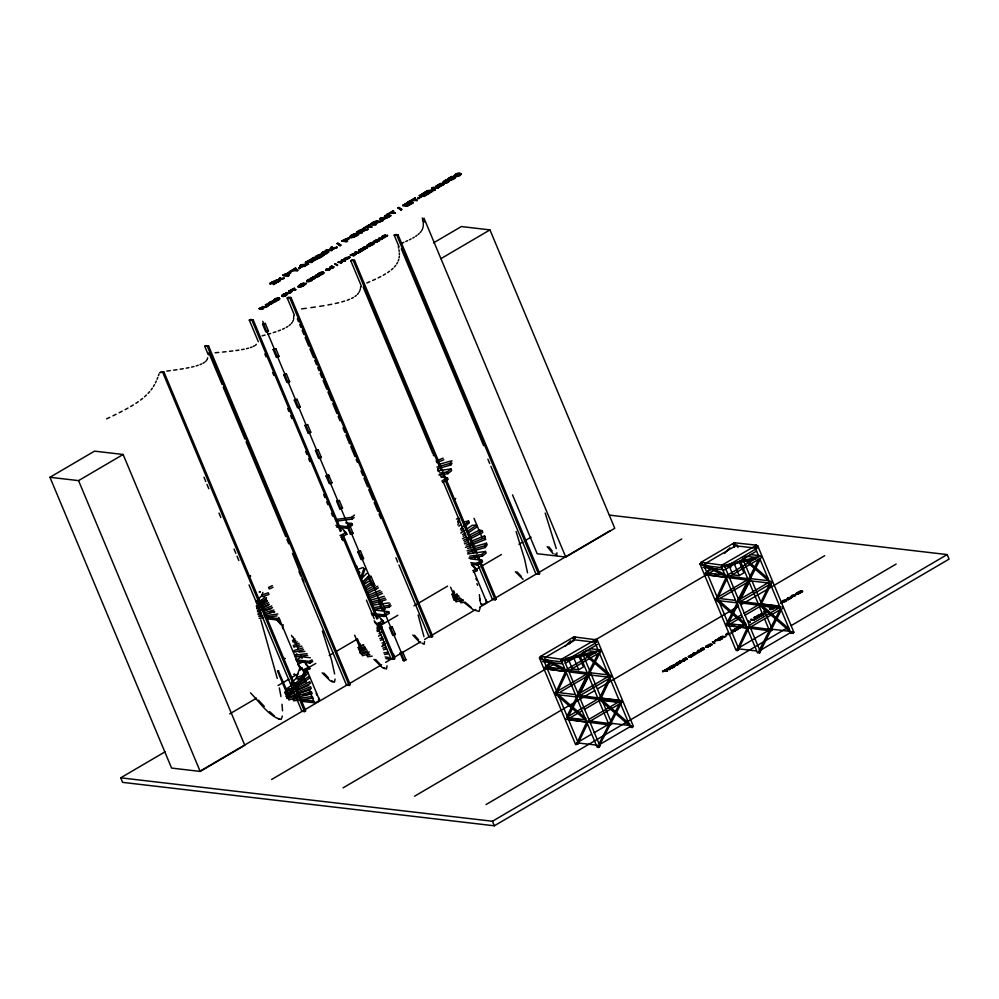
<?xml version="1.0" encoding="UTF-8"?>
<svg xmlns="http://www.w3.org/2000/svg" width="999" height="999" viewBox="0 0 999 999"><rect width="100%" height="100%" fill="white"/><g stroke="black" fill="none" stroke-linecap="round" stroke-linejoin="round"><path stroke-width="1.5" d="M298.701 286.438L300.362 286.451A2.672 0.737 -22.7 0 0 301.548 286.076C312.437 278.846 300.799 289.086 298.501 286.089A3.184 0.874 -22.7 0 1 298.838 285.564A3.596 0.987 -22.7 0 1 299.675 284.915L300.05 284.69M305.981 283.216L304.146 285.452L299.325 287.237A4.795 1.324 -22.7 0 1 298.127 286.913L300.749 284.303L303.396 283.441A2.66 0.737 -22.7 0 1 304.183 283.641L301.536 284.265M326.336 269.081L325.861 270.392L329.458 269.955C330.969 268.556 325.911 268.207 325.861 270.392M726.573 633.678C725.823 636.488 726.66 631.218 729.757 633.803L726.011 634.515M743.681 623.638C742.769 626.498 745.117 622.027 743.281 624.85M280.307 280.756L280.195 279.395L284.066 278.084L280.357 279.77L279.208 281.406L279.221 279.67L275.749 280.532L279.221 279.67M773.688 607.567C766.395 609.29 772.027 609.952 773.551 607.429C775.823 609.29 763.698 610.426 773.001 607.005M561.962 659.952L562.212 659.303L562.137 660.464M600.524 651.535L578.658 694.817M722.452 565.834L759.065 556.555M556.905 552.759L556.718 555.194L554.87 553.946M540.322 657.817L541.158 656.842M700.799 563.698L701.922 563.049M275.911 280.919L279.433 279.683L279.395 278.396L280.482 277.759L280.407 279.42L284.228 278.459M279.433 279.683L279.395 278.396M735.289 631.031L732.317 630.706L732.367 632.042L732.304 630.332L731.68 631.98L735.289 631.031L734.253 629.832L735.426 628.983L738.598 628.87L735.863 630.244L737.811 628.621L734.103 629.657L734.827 628.833L738.386 628.321L734.29 630.918L732.304 630.332M423.164 226.573L423.276 225.524M279.208 281.406L279.383 280.045M399.113 257.829L399.313 256.243M731.842 632.355L731.855 630.581M424.563 641.458L424.175 644.33L421.853 643.044M293.569 319.28L293.718 318.169M360.564 287.799L360.726 286.651M285.677 294.018C275.437 297.44 289.673 294.805 286.126 294.106C282.467 299.225 281.681 294.518 284.852 293.756A2.31 0.637 -22.7 0 0 283.379 294.28C278.559 296.603 285.04 296.653 286.551 294.643A2.398 0.662 -22.7 0 0 287.038 294.106L286.888 293.743M273.314 284.353L274.275 282.667M387.063 665.784L386.513 668.93L383.878 667.657M280.407 279.42L280.482 277.759M335.077 679.083L334.49 682.18L331.893 680.943M207.48 358.591L207.68 357.754M275.125 281.368A2.835 0.787 -22.7 0 1 275.499 281.543L274.4 283.828L275.349 281.169A2.835 0.787 -22.7 0 0 274.663 280.981L270.192 283.004A2.485 0.687 -22.7 0 0 269.955 283.554C271.503 284.777 271.041 281.081 274.038 281.493M315.859 257.53L315.497 257.317A2.485 0.687 -22.7 0 1 315.746 256.768L320.204 254.745A2.835 0.787 -22.7 0 1 320.891 254.932L319.78 257.218L320.729 254.545A2.835 0.787 -22.7 0 0 320.042 254.37L315.584 256.381A2.485 0.687 -22.7 0 0 315.334 256.943C315.684 257.892 317.52 257.005 316.396 256.493M690.784 656.43L691.358 655.007L688.211 656.405L688.598 656.992L690.659 655.294L690.521 657.292L693.431 655.581M690.946 656.805L691.52 655.381L688.461 656.942M360.027 290.072L360.339 288.936M312.075 261.726L312.862 258.242L312.075 261.726L318.506 258.354L317.782 257.917C309.653 262.4 315.097 261.613 313.474 257.492L308.341 260.976L313.024 258.629M314.036 257.555L313.062 260.689M422.614 228.634L422.939 227.61M480.182 607.817L479.008 611.463L475.649 610.476M735.701 629.857L737.299 628.446M555.481 693.269L566.071 670.454M760.801 605.082L760.776 604.37L789.36 629.183M398.251 260.939L398.763 259.39M710.776 644.417C699.837 649.862 711.613 641.795 711.638 644.904L709.103 645.554M801.273 591.346C790.334 596.79 802.097 588.711 802.135 591.833L799.6 592.482M450.686 179.957L451.898 179.795A2.747 0.762 -22.7 0 0 453.384 179.246C462.212 172.877 441.408 183.079 451.648 176.511L447.964 178.659L449.85 179.745C451.086 176.361 457.942 177.722 451.585 179.395L450.524 179.583L454.545 177.597M450.774 179.258L454.682 177.735M589.522 674.325L579.57 694.467M158.454 375.624L159.091 373.801M330.557 268.157C333.416 263.986 335.152 268.731 329.558 268.082C334.315 262.2 328.571 270.791 333.329 266.883C328.796 267.545 330.294 268.057 334.053 266.733C332.679 270.155 326.149 267.595 332.367 266.571M444.592 182.692C444.543 179.445 453.621 179.595 447.465 182.218A3.009 0.824 -22.7 0 1 445.616 182.792L442.569 182.405L444.742 180.557A2.398 0.662 -22.7 0 1 446.441 179.982C436.913 186.613 455.694 176.124 447.627 182.592A3.009 0.824 -22.7 0 1 445.779 183.179L442.719 182.792L444.905 180.931A2.398 0.662 -22.7 0 1 446.59 180.369L447.315 180.295M282.317 716.071L281.181 719.38L278.147 718.518M261.988 594.942L268.294 592.794L268.981 594.442L262.675 596.59L261.988 594.942L262.874 592.395M283.241 624.737L282.355 627.285L283.042 628.933M341.621 539.098L342.532 536.463M306.156 669.305L303.496 676.947L297.19 679.083L296.503 677.447L299.613 668.531L302.123 667.682M303.496 676.947L302.809 675.299L304.583 670.204M363.961 568.406L361.213 576.286L361.9 577.934L365.097 568.731M376.91 628.271L378.284 624.325M377.135 631.231L379.882 623.339M457.604 522.002L458.928 518.194L456.406 519.043M457.842 524.925L459.615 519.83M157.08 379.258L157.792 377.447M328.471 251.661L326.748 253.084A2.498 0.687 -22.7 0 1 325.112 253.721L321.353 253.609M321.403 253.746C322.452 250.412 331.006 251.923 324.937 253.396C318.631 253.596 326.561 250.05 328.509 251.785M454.133 175.899C454.72 173.314 464.098 172.665 459.478 175.237A2.498 0.687 -22.7 0 1 457.842 175.874L454.095 175.762M292.794 321.441L293.256 320.367M270.467 284.141L270.105 283.941A2.485 0.687 -22.7 0 1 270.354 283.379L274.026 281.543L273.689 284.64L278.421 281.393L274.238 283.454M319.655 256.044L319.143 255.319L316.546 256.668M675.024 665.184L671.977 665.921L675.736 664.71L675.062 665.446L675.374 664.26L671.078 666.233L674.063 666.945L674.487 666.221L673.239 666.071L677.946 664.66L675.399 664.884L673.076 666.408L671.977 665.921M155.457 382.867L156.306 381.069M557.23 692.22L566.171 673.451M586.588 722.377L576.498 744.305M599.213 698.925L609.452 677.484M577.747 744.13L587.325 724.025M600.599 699.238L610.189 679.133M726.56 576.336L715.821 599.612M717.07 599.437L726.66 579.333M747.077 628.259L736.975 650.187M760.339 603.458L769.292 584.702M738.224 650.012L748.451 628.571M771.315 583.678L760.951 604.632M306.144 283.604L301.71 286.463A2.672 0.737 -22.7 0 1 300.524 286.825L299.25 286.925A4.795 1.324 -22.7 0 1 297.964 286.538L301.473 283.778A3.147 0.874 -22.7 0 1 302.772 283.341A3.334 0.924 -22.7 0 1 303.821 283.142C306.343 283.029 302.647 286.526 302.135 283.903M689.198 656.668L690.946 655.731L690.521 657.292M577.41 694.268L598.189 653.458M567.232 715.696L576.923 696.64M580.394 689.847L585.938 678.958M567.794 717.594L577.484 698.551M599.25 743.481L620.029 702.672M621.977 701.86L598.851 746.515M737.886 600.149L758.666 559.34M727.022 622.939L737.412 602.522M744.342 588.923L745.729 586.201M738.448 602.06L760.614 558.528M728.283 623.476L737.974 604.432M740.746 598.988L749.75 581.306M759.053 650.724L779.832 609.914M759.615 652.634L781.767 609.103M359.041 292.282L359.603 291.184M783.066 601.573C793.056 598.701 774.45 603.596 786.101 599.999C786.538 601.123 781.368 603.134 786.488 600.998C787.224 599.812 781.031 599.512 782.679 602.372L781.48 603.084M329.445 249.787L326.111 250.087L329.608 250.162L330.769 247.352C334.478 244.842 328.683 252.073 332.105 246.578M329.608 250.162L332.255 246.953M298.664 286.613L298.664 286.476A3.184 0.874 -22.7 0 1 299.001 285.939A3.596 0.987 -22.7 0 1 299.837 285.289C312.662 280.357 293.806 289.985 301.748 284.365M302.834 284.852C302.46 287.687 297.227 285.814 301.91 284.74M421.628 230.632L422.177 229.645M330.194 249.875L337.15 247.427L330.357 250.25L332.005 250.437L330.357 250.25M396.703 263.973L397.565 262.475M153.471 386.426L154.52 384.652M206.668 360.227L207.143 359.415M319.218 256.706C316.558 260.264 326.248 254.82 323.251 254.708L319.618 256.83M755.594 546.066L756.38 545.604L756.88 546.478L755.681 546.59M436.975 467.057L450.062 463.361L451.96 460.701M437.662 468.693L450.749 465.01L452.01 463.236M288.137 698.264L311.401 691.708L312.088 693.356L288.823 699.912L288.137 698.264L290.035 695.604M368.481 654.008L362.475 655.694L361.788 654.058L363.049 652.285M467.132 550.786L484.577 545.866L486.463 543.206L487.15 544.842L485.264 547.514L467.819 552.422M463.274 599.812L456.006 601.86L455.307 600.224L457.205 597.564M151.049 389.935L152.323 388.186M596.653 639.86L573.888 636.875L540.447 656.48L540.546 658.578M574.887 637.949L573.888 636.875L573.975 638.973M596.091 639.298L561.9 658.99L561.987 661.076M596.453 641.146L595.329 639.372L594.867 640.908M555.469 692.382L555.569 694.48L577.01 696.99L576.411 695.554M599.263 650.661L599.775 649.999L566.346 669.605M756.668 547.277L756.568 545.179L734.365 542.757L700.936 562.362L701.023 564.46M598.975 698.738L599.487 698.064M576.623 742.956L576.161 744.492M734.902 543.094L733.865 543.419L734.465 544.842M756.568 545.179L722.377 564.86L722.477 566.957M620.429 701.236L620.928 700.574L588.836 719.392M609.552 724.025L610.589 723.701L589.323 720.916M598.076 745.466L598.164 747.564M755.306 545.929L756.343 545.604L756.942 547.027M737.112 648.838L737.2 650.936M742.12 626.885L739.11 628.271L739.859 626.873M291.346 323.514L292.158 322.49M420.142 232.58L420.941 231.618M558.941 696.665L578.508 743.443L577.422 744.28L575.599 744.505L539.423 658.016L542.095 656.768M575.436 637.749L573.189 638.011M560.864 660.526L563.773 659.465L599.949 745.953L598.863 746.79L597.04 747.002L561.188 660.127M596.291 639.747L597.215 639.86L595.229 641.021M738.761 649.138L736.088 650.386L699.912 563.898L701.885 562.737M721.353 566.408L724.263 565.347L760.439 651.835L759.352 652.672L757.529 652.884L721.353 566.408L724.263 565.347M575.599 744.505L576.685 743.668M755.868 545.953L757.692 545.741L755.706 546.903M597.215 639.86L633.391 726.348L630.481 727.397L631.568 726.56M726.735 634.053L729.919 634.19L726.161 634.889M744.118 623.826L743.119 624.475M757.692 545.741L793.868 632.23L791.882 633.391L791.295 632.891M394.43 266.92L395.666 265.459M357.405 294.43L358.316 293.369M311.825 279.37C302.759 281.343 309.315 282.442 311.501 278.871L309.578 280.482L311.988 279.745M385.464 235.027C379.47 237.063 383.803 237.849 386.688 235.926C382.018 240.409 379.32 235.09 385.626 235.414M445.329 182.367L448.951 181.119L445.342 182.605L447.252 180.769L448.826 180.969L445.179 182.218M310.027 279.383C300.999 283.479 313.349 281.681 312.4 279.32C308.591 283.416 303.371 280.319 310.764 278.846M385.177 235.464L381.293 237.849L384.078 237.737L387.537 235.577L382.043 237.55L384.977 235.389M148.102 393.381L149.638 391.67M354.633 253.534L350.349 255.007L353.671 255.756C358.117 253.197 357.005 251.523 353.671 255.756M354.782 253.921L355.819 253.571L350.512 255.382M545.854 666.595L550.149 662.112M565.184 646.44L570.554 640.846M546.928 667.394L551.223 662.911M569.48 643.88L574.85 638.286L573.95 637.837M706.343 572.477L710.626 567.994M724.587 553.446L729.957 547.839M266.558 597.702L262.487 601.76L256.843 602.984L256.156 601.336L262.262 595.242M256.156 601.336L261.8 600.124L264.86 597.065M361.488 578.671L366.733 573.426M369.23 575.349L362.924 581.655L363.624 583.291L368.868 578.046M308.192 673.076L297.003 684.265L291.358 685.489L290.672 683.84L296.765 677.734M290.672 683.84L296.316 682.617L307.505 671.44L304.67 672.052M458.891 526.248L460.914 524.213M460.464 529.095L468.593 520.966L469.28 522.602L465.222 526.673M461.151 530.744L463.186 528.708M377.172 629.944L379.27 627.847M377.859 631.593L382.068 627.384L381.381 625.749M610.364 676.173L611.151 675.711M205.22 361.775L206.031 361.014M255.582 345.08L256.318 344.38M450.124 178.684C451.748 176.061 458.828 176.311 453.221 178.871A2.747 0.762 -22.7 0 1 451.735 179.408L450.524 179.583M144.593 396.765L146.416 395.08M325.699 270.005L326.723 268.843M563.211 659.477L541.208 656.405L540.172 656.73L540.771 658.154M573.888 636.875L573.738 637.812M562.649 658.915L561.75 659.927M723.701 565.359L701.685 562.287L700.786 563.299M600.624 652.022L600.299 650.337M734.365 542.757L734.228 543.693M590.034 674.55L560.327 692.057M723.139 564.797L722.24 565.809M755.818 545.254L755.669 546.203M715.671 598.513L716.483 598.613M609.777 723.601L594.018 732.766M631.231 726.111L632.629 727.634M418.156 234.478L419.205 233.541M391.408 269.78L393.019 268.369M287.575 695.092L277.585 671.203L278.271 670.804L288.711 694.73M278.721 670.853L277.585 671.203M311.139 661.525L312.287 661.176L311.226 661.638M295.642 683.803L294.505 684.153L295.204 683.753M289.173 325.512L290.359 324.525M336.151 519.48L351.548 517.357L354.433 515.047M336.838 521.116L352.235 519.005L354.158 517.457M439.66 473.076L447.115 472.04L450.974 468.956L451.66 470.604L447.802 473.688L438.861 474.925M307.692 655.257L295.766 656.905L295.08 655.257L297.003 653.708M383.816 606.181L388.436 605.544L390.359 604.008M384.503 607.829L389.123 607.192L391.046 605.644M300.412 698.151L312.337 696.503L313.024 698.151L293.644 700.823L292.957 699.175L294.892 697.627M469.705 556.193L481.63 554.545L485.477 551.46L486.163 553.109L482.317 556.193L468.906 558.041M372.177 656.156L367.557 656.793L366.87 655.157L368.793 653.608M465.297 602.16L460.826 602.772L460.139 601.136L462.062 599.587M140.509 400.075L142.62 398.426M354.957 296.478L356.293 295.467M741.683 626.81L738.96 627.884M362.512 232.542C356.868 232.18 364.61 231.443 361.538 233.117C350.986 234.041 360.826 228.746 364.185 228.996A2.335 0.637 -22.7 0 1 364.048 229.458L363.211 230.619L363.973 230.057M376.835 222.153C390.159 218.331 373.926 224.413 377.834 221.366A2.335 0.637 -22.7 0 0 377.972 220.916C374.613 220.654 364.772 225.961 375.324 225.037C378.396 223.351 370.654 224.101 376.298 224.463M376.998 222.54L377.997 221.753A2.335 0.637 -22.7 0 0 378.122 221.291L376.76 221.254M271.266 303.097C286.388 298.701 261.913 301.96 272.015 303.646C274.038 302.335 268.856 302.959 272.665 303.259M273.127 301.973L273.888 301.149L268.856 303.271M312.088 278.159L315.359 277.21L316.121 276.373L311.925 277.784L315.959 275.999L310.926 278.122L314.248 278.871C316.271 277.572 311.089 278.197 314.897 278.496M722.789 636.987C725.686 634.153 713.224 640.147 721.952 638.861L722.377 638.136L721.116 637.986L725.836 636.575M722.951 637.374L723.626 636.625L719.13 638.523M287.05 294.118L287.188 294.48A2.398 0.662 -22.7 0 1 286.713 295.017C285.19 297.04 278.721 296.978 283.541 294.655A2.31 0.637 -22.7 0 1 285.002 294.131L285.514 293.644M376.71 222.29L373.651 224.151C367.22 223.776 383.628 218.656 373.489 223.776L371.915 223.589M415.671 236.301L416.97 235.389M387.649 272.565L389.61 271.179M741.183 626.91L739.11 628.271M135.876 403.334L138.262 401.71M266.558 599.25L256.331 606.168L257.018 607.804L267.245 600.886M363.698 584.74L369.867 580.569M364.31 587.087L371.703 582.08M364.997 588.736L372.39 583.728M460.751 533.091L472.265 525.299L476.573 525.149L477.26 526.798L468.306 532.854M462.5 534.665L465.059 532.942M467.619 531.206L476.573 525.149M463.186 536.313L465.746 534.577M286.526 688.811L290.834 688.661L308.741 676.56L309.44 678.196L291.521 690.309L287.213 690.459L286.526 688.811L291.646 685.351M300.599 679.295L303.159 677.572M379.058 633.678L381.518 632.017M378.509 636.163L380.981 634.49M738.548 626.86L737.811 628.071L739.173 626.835M738.249 626.835L737.811 628.071M739.61 627.946L739.772 626.96M783.928 600.886L786.001 600.399L783.603 601.698M288.374 274.275C292.432 271.228 280.657 276.086 286.301 275.025C300.15 267.894 268.981 280.507 290.347 272.228A2.835 0.787 -22.7 0 1 290.509 272.652L286.463 275.399L284.765 275.2M346.978 239.897L349.126 238.274A2.835 0.787 -22.7 0 0 348.951 237.862L341.67 240.959L346.578 241.895C349.625 240.284 342.332 240.934 347.565 241.321M764.16 611.863L766.733 610.701L764.735 611.975M735.863 630.244L737.899 629.283L737.462 628.821M763.823 611.825L766.733 610.701M439.51 185.427L444.243 184.178L439.048 187.188L437.637 186.95L443.019 184.241L436.813 186.276L441.583 183.779L440.309 183.529L435.564 186.276A2.398 0.662 -22.7 0 0 436.301 186.551L438.711 185.739M437.799 187.325L444.093 183.791L436.65 185.901L441.583 183.779M764.472 612.812L767.657 611.126L764.697 612.275M437.637 186.95L443.131 184.503L436.463 186.925A2.398 0.662 -22.7 0 1 435.726 186.663L441.421 183.404M444.443 182.305L443.931 181.343L447.152 179.92M330.407 267.782L330.057 267.133L332.217 266.184M361.975 231.006L368.057 229.295L360.414 232.305M203.022 363.249L204.221 362.525M286.238 327.41L287.799 326.473M130.719 406.518L133.354 404.932M289.41 271.616L295.279 268.169L295.991 268.619L293.544 270.055L297.727 270.542L292.57 270.629L290.122 272.053L289.41 271.616L290.122 272.053M308.416 263.811L301.348 265.11L305.382 265.584L304.595 266.508L299.85 265.959L301.174 264.71L308.566 264.186L306.593 262.075L311.663 262.375L306.593 262.075M299.85 265.959L307.492 264.335L305.444 262.213L306.755 261.438L311.501 261.988M337.2 243.531L337.924 243.107L340.696 244.93L340.122 245.742L337.2 243.531L340.122 245.742M363.524 228.147L369.393 224.7L370.117 225.15L367.669 226.586L371.853 227.073L366.683 227.16L364.248 228.584L363.524 228.147L364.248 228.584M388.886 217.083C361.75 223.401 404.845 210.702 382.38 219.892L380.906 218.306L384.503 217.807L381.056 218.681L380.956 217.919M384.927 215.584L390.659 215.572L389.835 216.521L384.927 215.584L390.659 215.572M387.088 214.323L392.957 210.889L393.668 211.326L391.221 212.762L395.404 213.262L390.247 213.336L387.799 214.773L387.088 214.323L387.799 214.773M398.102 207.804L398.826 207.38L401.598 209.216L401.024 210.027L398.102 207.804L401.024 210.027M406.143 204.957L407.767 205.145L412.312 202.472L413.024 202.922L407.505 206.169L402.759 205.607L407.954 202.085C411.138 202.934 400.574 205.494 405.594 204.895L409.69 202.485C412.699 203.159 399.45 208.242 410.239 202.547M408.916 201.523L414.785 198.077L415.509 198.526L413.049 199.962L417.245 200.449L412.075 200.537L409.64 201.96L408.916 201.523L409.64 201.96M422.802 195.18L424.425 195.379L428.971 192.707L429.682 193.157L424.163 196.391L419.418 195.841L424.6 192.32C427.797 193.157 417.232 195.717 422.252 195.117L426.348 192.72C429.358 193.394 416.108 198.476 426.898 192.782M426.261 191.82L427.734 190.959L431.793 191.446L431.006 192.382L426.098 191.446L427.572 190.584L434.977 190.047L432.992 187.949L438.074 188.237L432.992 187.949M434.815 189.673L433.928 190.185L431.843 188.074L433.166 187.3L437.912 187.862M358.129 231.668L363.012 229.508L359.702 231.855L358.129 231.668L359.702 231.855M289.573 271.99L295.841 268.232M305.594 262.587L306.918 261.813L311.663 262.375M308.341 260.976L314.198 257.942M337.35 243.906L338.087 243.481L340.846 245.304M341.833 241.333L346.066 238.811L349.113 238.237A2.835 0.787 -22.7 0 1 349.275 238.661L345.629 241.096M356.793 232.567L362.974 229.345M363.686 228.521L369.955 224.763M370.579 224.475L376.123 221.441M385.09 215.971L390.821 215.946M387.237 214.71L393.506 210.951M398.251 208.192L398.988 207.767L401.748 209.59M402.759 205.607L408.504 202.16M409.078 201.898L415.347 198.152M419.418 195.841L425.162 192.382M432.005 188.449L433.329 187.675L438.074 188.237M448.126 179.046L452.21 176.573M358.291 232.055L363.161 229.895M372.078 223.963L376.373 221.778M275.749 280.532L279.283 279.308M343.369 240.821L348.127 238.873L345.067 241.021L343.369 240.821L347.977 238.499L344.63 239.698M279.558 278.783L280.644 278.147M298.551 268.169L301.923 266.608L299.288 268.619L298.551 268.169L299.288 268.619M360.252 231.918L367.907 228.908M381.993 219.28L384.503 217.807M404.295 205.095L405.744 205.27L410.402 202.934M418.057 198.089L421.441 196.516L418.806 198.539L418.057 198.089L418.806 198.539M420.954 195.329L422.402 195.504L427.06 193.169M283.229 275.712L287.974 276.261L288.798 275.312L286.863 275.087L290.672 273.027A2.835 0.787 -22.7 0 0 290.497 272.615L286.014 274.076M298.701 268.556L301.923 266.608M374.188 224.213L383.004 220.529L382.217 219.505M388.736 216.696L382.142 219.655L381.056 218.681M418.219 198.464L421.441 196.516M278.421 281.393L273.239 284.153M279.046 281.031L280.145 280.382M283.067 275.324L288.798 275.312M292.57 270.629L297.577 270.155M299.688 265.572L305.382 265.584M311.913 261.338L318.344 257.979M316.845 256.98L316.396 256.293C324.962 250.986 311.85 263.798 323.813 254.77M326.111 250.087L331.843 250.062M339.96 245.354L340.696 244.93M341.67 240.959L347.402 240.934M356.631 232.18L362.362 232.168M366.683 227.16L371.69 226.686M370.417 224.101L376.148 224.076M375.174 223.164L382.842 220.155M390.247 213.336L395.254 212.874M400.861 209.64L401.598 209.216M402.597 205.232L407.342 205.782L412.862 202.547M412.075 200.537L417.082 200.075M419.255 195.454L424.001 196.016L429.52 192.77M426.098 191.446L431.793 191.446M326.273 250.462L332.005 250.437M259.128 308.504L263.798 307.143L261.238 308.654L259.128 308.504L262.949 308.491L262.45 309.253L259.29 308.878M263.798 307.143L262.35 306.618L266.321 306.98L261.613 308.691L264.023 306.818L266.159 306.606M266.87 306.668L265.434 304.807L271.328 303.571L266.87 306.668L267.557 306.256L266.983 305.444L271.328 303.571M273.664 299.975C275.824 296.978 283.816 297.49 276.823 300.349L273.664 299.975L276.985 300.724C283.978 297.877 275.986 297.352 273.826 300.362M285.539 293.007C287.412 294.543 294.693 291.471 288.773 291.121C297.402 290.347 284.927 296.079 286.201 292.632L289.086 292.769L290.597 291.333M288.773 291.121L291.858 291.308L287.375 293.219M292.794 289.023L295.741 289.722L290.297 290.697L294.43 288.062M316.009 275.15L319.83 275.137L319.33 275.899L316.009 275.15L319.83 275.137M317.807 274.088C319.967 271.079 327.972 271.603 320.979 274.463L317.807 274.088L321.129 274.837C328.134 271.978 320.13 271.466 317.969 274.463M335.127 263.886L337.462 264.822L337.138 265.497L335.127 263.886L337.138 265.497M338.112 262.175C349.95 258.866 343.831 262.287 341.995 259.902C352.709 261.613 334.041 261.176 341.433 262.924L338.112 262.175L341.908 262.188M354.945 252.31L358.391 252.248L361.201 250.874L358.266 253.059L354.945 252.31L358.554 252.635L361.351 251.248M359.852 249.7L360.814 249.812C369.767 245.554 357.043 251.548 362.262 249.975L365.671 248.252L362.15 250.786L358.816 250.037L362.762 247.989M363.399 247.352C380.307 243.631 355.269 248.364 366.571 247.715L367.345 247.727L363.561 247.727M366.82 245.816L367.282 245.067C379.096 245.704 353.758 249.525 370.454 245.442M368.381 244.43C370.542 241.421 378.546 241.945 371.553 244.792L368.381 244.43L371.703 245.18C378.708 242.32 370.704 241.795 368.544 244.805M373.476 241.446L377.297 241.433L376.798 242.195L373.476 241.446L377.297 241.433M375.274 240.384C392.182 236.676 367.145 241.408 378.434 240.759L379.22 240.771L375.437 240.771M379.32 238.486L378.696 238.848L379.158 238.112C390.971 238.749 365.622 242.557 382.33 238.474M269.693 302.547L272.939 301.111L269.693 302.547L270.904 303.059L273.139 301.561L269.855 302.934M274.688 299.638L279.108 298.314L277.11 299.925L274.688 299.638L277.26 300.299L279.333 298.813L274.85 300.025M290.147 290.309L292.145 289.398L295.741 289.722M318.831 273.751L323.251 272.415L321.253 274.026L318.831 273.751L321.416 274.413L323.489 272.914L318.993 274.126M351.373 254.67L354.17 253.471L352.335 254.782C349.151 255.095 358.279 252.572 352.335 254.782M369.418 244.093L373.826 242.757L371.828 244.368L369.418 244.093L371.99 244.755L374.063 243.257L369.568 244.468M262.5 306.993L266.321 306.98M265.597 305.182L271.491 303.958M285.702 293.394L286.201 292.632M288.936 291.496L289.423 290.734M290.297 290.697L294.593 288.449M311.089 278.509L315.209 276.361L311.925 277.784M316.159 275.524L319.98 275.512M326.498 269.455L330.07 269.605M335.289 264.273L337.625 265.21M338.274 262.562L345.167 260.277M341.533 260.652L341.995 259.902M355.107 252.685L355.594 251.923M358.978 250.412L362.924 248.364M373.638 241.82L377.447 241.808M271.104 302.722L276.361 301.086M313.336 277.947L318.594 276.323L313.499 278.321M361.188 249.85L363.923 248.252M386.688 235.926L384.116 236.288L387.387 235.202M268.506 304.32L266.109 304.645L266.995 305.682L268.506 304.32L266.833 305.294L267.557 306.256M309.415 280.107L312.837 279.395M364.073 248.626L360.814 249.812M384.116 236.288L387.537 235.577M309.578 280.482L311.663 279.258M352.709 254.82L355.969 253.946L353.958 255.332L350.349 255.007M268.694 302.897L272.515 302.884M295.592 289.348L295.092 290.11M310.926 278.122L314.747 278.109M326.985 269.668L329.907 269.218M361.201 250.874L358.266 253.059M365.671 248.252L362.15 250.786M358.816 250.037L362.425 250.362L365.834 248.626M208.329 354.895L204.733 346.278L205.844 345.629L208.566 345.941L350.312 684.802L349.188 685.451L346.478 685.127L302.035 578.883M258.316 341.67L249.313 320.142L250.424 319.48L253.147 319.805L341.433 530.869M294.405 315.147L287.2 297.914L288.311 297.265L291.034 297.577L432.779 636.425L431.668 637.087L428.946 636.763L398.913 564.972M361.538 286.501L350.724 260.652L351.848 260.002L354.558 260.327L442.844 471.391M399.001 246.653L394.193 235.165L395.304 234.515L398.027 234.827L539.772 573.688L538.648 574.338L535.939 574.013L490.896 466.333M163.986 372.09L160.152 372.427L163.986 372.09L305.731 710.938L304.608 711.588L301.898 711.276L249.038 584.927M204.733 346.278L208.566 345.941M249.313 320.142L253.147 319.805M287.2 297.914L291.034 297.577M350.724 260.652L354.558 260.327M394.193 235.165L398.027 234.827M262.587 324.25L265.284 323.464L268.456 331.056L266.895 331.968L265.759 331.83L262.587 324.25L265.284 323.464M433.529 242.869L461.363 226.548L489.96 229.895L614.772 528.284L565.734 557.042L537.15 553.708L512.537 494.88M49.95 477.285L94.53 451.136L123.127 454.483L244.767 745.279L200.187 771.428L171.591 768.081L49.95 477.285L78.546 480.619L123.127 454.483M273.164 349.538L275.861 348.751L279.033 356.343L277.485 357.255L276.336 357.118L273.164 349.538L275.861 348.751M440.921 258.654L489.96 229.895M276.336 357.118L279.033 356.343M283.741 374.825L286.438 374.038L289.623 381.63L288.062 382.542L286.913 382.405L283.741 374.825L286.438 374.038M294.318 400.112L297.028 399.325L300.2 406.918L298.639 407.829L297.49 407.692L294.318 400.112L297.028 399.325M304.895 425.399L307.605 424.612L310.776 432.205L309.215 433.116L308.067 432.979L304.895 425.399L307.605 424.612M308.067 432.979L310.776 432.205M315.472 450.686L318.182 449.9L321.353 457.492L319.792 458.404L318.644 458.266L315.472 450.686L318.182 449.9M326.049 475.974L328.758 475.187L331.93 482.779L330.369 483.691L329.22 483.553L326.049 475.974L328.758 475.187M336.626 501.261L339.335 500.474L342.507 508.066L340.946 508.978L339.797 508.853L336.626 501.261L339.335 500.474M339.797 508.853L342.507 508.066M335.851 525.387L346.416 526.623L351.773 523.488L352.46 525.137L347.103 528.271L336.538 527.035M347.202 526.548L349.912 525.761L353.084 533.354L351.523 534.265L350.387 534.14L347.202 526.548L349.912 525.761M350.387 534.14L353.084 533.354M447.415 477.722L442.058 480.856L442.757 482.505L448.101 479.37L447.415 477.722L441.57 477.035M357.779 551.835L360.489 551.048L363.661 558.641L362.1 559.552L360.964 559.428L357.779 551.835L360.489 551.048M368.369 577.122L371.066 576.348L374.238 583.928L372.677 584.84L371.541 584.715L368.369 577.122L371.066 576.348M371.541 584.715L374.238 583.928M378.946 602.409L381.643 601.635L384.815 609.215L383.254 610.127L382.118 610.002L378.946 602.409L381.643 601.635M312.762 661.475L310.09 663.049L296.94 661.513L296.253 659.864L301.598 656.73L310.364 657.754M371.241 613.398L383.316 614.81L388.661 611.675L389.348 613.324L384.003 616.458L371.928 615.047M296.253 659.864L309.403 661.4L312.075 659.827M470.729 562.674L476.573 563.361L481.918 560.227L482.617 561.863L477.26 565.009L471.416 564.323M609.49 515.122L947.152 554.582L949.05 559.128L494.343 825.798L122.615 782.367L120.717 777.821L165.11 751.785M229.683 713.91L256.581 698.126M278.109 685.501L288.873 679.195M291.558 677.622L298.289 673.676M307.704 668.156L315.784 663.411M329.233 655.531L333.266 653.159M335.964 651.585L357.48 638.96M380.357 625.549L397.839 615.284M413.986 605.819L447.614 586.101M475.874 569.53L479.907 567.157M482.592 565.584L501.423 554.532M518.918 544.28L522.952 541.92M525.649 540.334L531.031 537.175M389.523 627.697L392.22 626.922L395.392 634.502L393.831 635.414L392.694 635.289L389.523 627.697L392.22 626.922M400.099 652.984L402.797 652.21L405.969 659.79L404.42 660.701L403.271 660.576L400.099 652.984L401.236 653.121L404.42 660.701M200.087 771.178L381.618 664.71M385.651 662.349L420.616 641.845M424.65 639.472L430.057 636.113M432.717 634.74L475.749 609.502M479.782 607.142L536.251 574.025M538.948 572.439L610.214 530.644M377.847 627.397L391.059 658.99L393.768 659.303L394.88 658.653L379.87 622.752M477.46 563.611L492.47 599.512L495.192 599.825L496.303 599.175L478.284 556.093M403.271 660.576L405.969 659.79M271.566 779.52L681.705 538.998M733.666 543.893L734.427 543.456M544.393 657.941L575.162 639.909L596.603 642.407M706.218 563.036L735.639 545.791L757.092 548.289L724.987 567.12M712.062 569.055L705.381 572.976L704.907 574.512L726.922 577.584L726.36 577.022M343.057 787.874L544.755 669.58M548.788 667.22L552.822 664.859M595.854 639.622L706.118 574.949M708.815 573.376L716.882 568.643M564.51 661.238L595.267 643.194M565.347 663.261L597.452 644.43M756.593 551.098L724.5 569.917L703.046 567.42M728.159 574.7L760.264 555.881L761.388 557.654M568.518 670.841L599.288 652.809M729.008 576.723L759.764 558.691M568.98 660.776L572.415 668.993L578.708 669.73L583.404 666.97L578.821 656.006M728.883 565.284L732.904 574.875L739.185 575.611L743.893 572.852L739.31 561.888M556.805 691.608L587.574 673.563M717.294 597.489L749.387 578.658L749.487 580.756L769.392 583.079M719.48 598.726L748.9 581.468M578.259 694.105L610.352 675.287M769.505 581.955L737.399 600.774L738.161 600.699M579.108 696.128L609.865 678.096M739.585 602.01L770.341 583.978M414.548 796.228L594.73 690.559M597.414 688.973L738.611 606.168M741.295 604.595L824.674 555.706M567.382 716.895L598.151 698.85M727.871 622.777L741.246 614.922M743.918 613.361L758.628 604.732M569.567 718.131L581.605 711.076M584.278 709.502L600.337 700.087L599.013 699.6M730.057 624.013L742.095 616.945M744.767 615.384L760.813 605.968M664.909 670.092L667.557 670.754L662.699 671.615L666.358 669.23M670.841 667.657L669.517 667.145L673.089 667.519L671.166 667.707C666.745 669.567 670.629 668.056 669.63 669.542L666.645 668.831L670.679 667.282L668.393 668.631M684.065 661.076L679.907 661.051L684.065 661.076C685.639 659.815 680.968 658.89 684.652 660.726M682.392 659.59L687.349 659.153L685.576 657.729C689.422 660.789 679.395 658.366 683.791 660.489M712.537 641.882L714.61 642.719L714.335 643.356L712.537 641.882L714.335 643.356M717.232 639.397L719.892 640.072L715.022 640.933L718.693 638.536M748.114 621.016L750.199 621.853L749.924 622.489L748.114 621.016L749.924 622.489M750.761 619.505L753.833 619.455L756.33 618.219L753.583 619.83L750.761 619.505L753.745 620.217L756.493 618.593M755.132 617.17C757.254 617.906 764.884 613.011 757.205 618.181L754.22 617.469L757.741 615.646M759.627 615.197L761.85 615.459L758.303 615.072L763.436 613.623M662.537 671.241L664.323 670.429L667.557 670.754M714.872 640.546L716.658 639.735L719.892 640.072M719.867 637.837L722.764 636.55L720.791 637.949C717.444 638.249 727.222 635.701 720.791 637.949M662.699 671.615L666.52 669.617M666.808 669.205L667.232 668.493M669.68 667.532L670.104 666.808M671.241 666.608L674.924 664.697L672.914 666.033M680.069 661.438L683.953 660.863L682.554 659.977M685.139 658.453L687.349 659.153M712.687 642.27L714.772 643.106M715.022 640.933L717.357 639.56M748.276 621.403L750.349 622.227M750.911 619.88L753.995 619.83L756.156 618.556M754.37 617.857L757.891 616.021M758.466 615.459L764.16 614.098M761.375 613.748C762.15 612.275 760.401 614.647 763.598 614.01M712.175 644.592L709.128 644.642L710.289 645.691L707.23 645.754L708.241 646.428L707.854 647.127L705.806 646.89L706.418 646.253M741.383 625.549L742.544 625.611M802.672 591.508C797.102 590.209 801.972 593.543 798.763 592.407C795.666 592.844 799.4 593.406 798.351 594.055L796.303 593.806L796.915 593.181M705.806 646.89L706.131 646.216M755.993 617.27L758.765 615.884M781.318 602.697L782.092 602.784L781.742 603.471L781.318 602.697L782.517 601.997L780.993 602.659L782.679 602.372M796.303 593.806L796.628 593.144M668.718 668.668L671.166 667.707M673.239 666.071L677.797 664.285M721.116 637.986L725.674 636.201M734.128 630.544L735.052 630.232M697.19 652.634L698.201 652.31M732.005 632.017L731.056 632.767L734.065 631.268M787.687 599.562L788.698 599.238M667.394 670.379L666.97 671.103M670.054 668.818L669.63 669.542M672.926 667.132L672.502 667.856M674.487 666.221L674.063 666.945M684.502 660.351L679.907 661.051M687.187 658.766L683.079 659.44M690.359 656.905L693.281 655.207M708.241 646.428L707.854 647.127M710.139 645.317L709.752 646.016L710.289 645.691M712.025 644.205L711.638 644.904M719.73 639.685L719.305 640.409M722.377 638.136L721.952 638.861M760.326 615.871L757.205 618.181M761.688 615.084L761.288 615.784M798.738 593.356L798.351 594.055M800.624 592.245L800.249 592.944L800.786 592.619M802.522 591.133L802.135 591.833M697.352 653.009L698.363 652.697M754.22 617.469L757.454 617.807L760.489 616.258M787.836 599.937L788.848 599.625M731.605 633.191L731.668 632.404M773.151 606.843L775.973 607.167L778.733 605.556M749.312 625.274L780.082 607.242M588.349 722.202L620.441 703.383L630.481 727.397M750.162 627.297L780.918 609.265M577.971 742.182L591.346 734.34M738.448 648.064L769.205 630.019M769.842 630.381L770.604 629.932M772.102 630.107L769.742 630.968M486.026 804.582L788.586 627.147M791.27 625.561L896.153 564.06M599.412 744.68L631.505 725.861L631.043 727.397M761.238 649.775L791.995 631.743M120.717 777.821L492.445 821.253L947.152 554.582M412.749 238.087L414.26 237.2M383.204 275.249L385.502 273.913M739.185 627.122L738.411 627.759M764.385 611.95L768.256 610.814L764.809 612.799M125.112 409.652L127.959 408.091M253.471 346.378L254.645 345.741M315.696 257.143L316.695 256.606M270.317 283.766L271.303 283.216M447.964 178.659L450.611 178.883M351.586 298.414L353.396 297.452M260.876 604.37L267.482 600.961M256.718 608.716L268.619 602.584M257.405 610.364L260.04 609.003M262.687 607.642L269.305 604.233M462.487 538.723L466.458 536.688M469.105 535.327L479.682 529.87L482.13 530.819L482.817 532.455L464.31 541.995M365.709 590.184L375.274 585.264M463.623 540.347L467.582 538.311M470.229 536.938L482.13 530.819M366.795 591.833L377.722 586.201M367.482 593.468L378.409 587.849M295.13 639.073L292.482 640.434L293.169 642.082L295.816 640.709M457.754 595.504L455.119 596.865L452.659 595.928L451.973 594.28L454.62 592.919M451.973 594.28L454.433 595.217L457.067 593.856M365.447 648.114L361.351 650.224L358.903 649.288L358.216 647.639L363.673 644.83M358.216 647.639L360.664 648.576L364.76 646.465M379.782 638.736L382.517 637.325M380.469 640.384L383.204 638.973M296.516 688.498L309.74 681.68L310.427 683.328L287.949 694.904L285.489 693.968L284.802 692.319L290.097 689.597M296.703 686.188L305.969 681.418M284.802 692.319L287.262 693.256L293.868 689.859M119.143 412.749L122.165 411.213M409.428 239.81L411.126 238.948M378.171 277.884L380.756 276.573M771.253 607.954C765.996 610.501 775.536 609.877 774.225 607.092M112.937 415.821L116.071 414.285M765.659 612.05L768.481 611.313L764.635 613.186M774.387 607.479L773.551 607.429M764.822 612L766.882 611.076M106.593 418.868L109.778 417.345M300.761 284.553L301.636 284.153A3.147 0.874 -22.7 0 1 302.922 283.716L304.945 283.853L302.984 285.227M282.58 329.233L284.49 328.334M405.794 241.508L407.642 240.672M372.677 280.457L375.474 279.171M339.985 535.514L346.178 532.704L346.865 534.34L340.671 537.162M272.302 585.651L268.581 587.337L269.268 588.985L272.989 587.3M472.739 570.679L476.461 568.993L477.147 570.629L473.426 572.315M374.113 620.829L376.873 623.701L383.079 620.891L383.766 622.539L377.56 625.349L374.8 622.477M303.946 661.475L309.977 668.681L303.771 671.49L297.739 664.285L301.461 662.599M297.739 664.285L303.084 669.842L309.29 667.032M764.859 612.649L767.819 611.513L764.997 612.474M385.901 614.797L385.102 615.047M366.858 282.992L369.792 281.718M401.948 243.182L403.883 242.345M200.025 364.623L201.623 363.948M436.001 460.989L443.156 458.154M436.688 462.637L443.843 459.802M262.887 607.442L268.606 605.169M257.455 611.625L271.765 605.956M258.142 613.274L261.001 612.137M263.873 611.001L272.452 607.604M464.485 543.843L468.781 542.145M471.653 541.008L484.527 535.901L485.214 537.549L485.514 539.46L465.472 547.402M466.221 545.192L484.827 537.812L484.527 535.901M367.507 595.454L380.07 590.471M367.794 597.365L381.755 591.833M368.494 599.013L382.442 593.481M294.455 643.019L297.315 641.882M299.051 643.231L293.319 645.504L294.006 647.152L299.737 644.879M459.827 597.739L454.095 599.999L453.109 596.44L457.405 594.742M453.409 598.364L459.14 596.091M367.382 650.849L360.402 653.621L359.428 650.062L365.01 647.851M359.715 651.972L366.695 649.213M382.055 643.119L384.852 642.02M382.742 644.767L385.539 643.656M293.107 691.645L285.939 694.48L286.925 698.039L311.263 688.398L310.577 686.75L297.69 691.857M297.39 689.947L308.853 685.401M286.238 696.403L294.83 692.994M363.211 230.619L368.057 229.295M315.209 276.823L318.444 275.949M315.359 277.21L318.594 276.323M272.977 301.598L276.211 300.711M771.59 607.804L773.151 607.38M675.062 665.446L677.946 664.66M347.19 300.224L349.513 299.338M278.234 330.969L280.482 330.107M735.164 544.068L733.566 544.48M701.735 563.686L699.912 563.898M574.675 638.186L572.852 638.411M541.246 657.804L539.423 658.016M561.95 659.69L562.849 659.365M758.616 652.047L760.439 651.835M610.851 724.675L609.028 724.887M250.449 347.577L252.073 346.99M358.117 569.243L363.149 567.519M296.503 677.447L302.809 675.299M273.301 332.642L275.836 331.818M196.204 365.896L198.214 365.272M341.745 301.923L344.593 301.099M267.894 334.253L270.642 333.454M438.873 464.385L450.499 461.113M467.569 548.526L486.463 543.206M262.787 611.051L271.516 608.591M257.992 614.535L260.901 613.711M263.811 612.899L273.976 610.027M258.679 616.183L261.588 615.359M264.498 614.535L274.663 611.675M370.754 600.112L384.265 596.303M371.865 601.922L385.364 598.114M371.054 603.983L386.064 599.762M455.307 600.224L461.126 598.588M297.49 647.389L301.848 646.166M302.859 648.001L294.143 650.461L294.83 652.097L303.546 649.65M381.693 646.316L384.69 645.466M361.788 654.058L369.293 651.935M382.804 648.126L385.801 647.29L386.488 648.925L383.491 649.775M298.751 693.144L310.389 689.872M262.163 335.839L265.06 335.052M330.919 248.614L336.988 247.053M331.081 249.001L337.15 247.427M246.503 348.676L248.589 348.139M280.257 279.033L284.066 278.084M191.571 367.083L193.993 366.508M759.465 614.822L763.998 613.723M724.425 566.208L756.243 558.666M565.247 658.578L600.099 650.312M563.936 660.339L595.754 652.784M335.302 303.509L338.649 302.734M462.949 522.177L468.593 520.966M466.458 523.214L469.28 522.602M186.201 368.181L188.973 367.644M327.922 304.97L331.718 304.258M241.633 349.65L244.181 349.175M180.195 369.205L183.267 368.706M319.717 306.343L323.913 305.669M235.939 350.537L238.886 350.112M268.669 304.695L266.146 304.395M310.876 307.642L315.372 307.005M173.664 370.167L176.985 369.692M437.55 470.804L450.974 468.956M467.594 553.921L485.477 551.46M269.755 612.562L274.226 611.95M259.94 616.47L262.924 616.058M265.896 615.646L277.822 614.01M259.141 618.319L263.611 617.707M266.596 617.295L277.023 615.859M372.277 605.219L389.21 602.884M373.039 607.667L380.744 606.605M373.726 609.315L381.431 608.254M460.139 601.136L463.111 600.724M298.938 652.172L304.895 651.348M295.08 655.257L307.005 653.608M366.87 655.157L369.942 654.732M383.791 652.822L386.875 652.397L387.562 654.045L384.478 654.47M302.772 695.267L311.713 694.03M292.957 699.175L297.427 698.563M301.573 308.891L306.268 308.279M166.783 371.079L170.255 370.629M427.572 190.584L427.909 191.346L434.09 190.572M301.174 264.71L301.498 265.484L307.68 264.698M229.508 351.336L232.804 350.949M771.503 629.607L772.427 629.72L762.936 607.03M792.944 632.117L793.868 632.23M611.013 723.726L611.937 723.838L602.447 701.148M599.025 745.841L599.949 745.953M222.502 352.073L226.061 351.71M595.404 639.772L596.316 640.059M686.788 659.477L683.229 659.815M215.085 352.759L218.831 352.422M274.176 281.918L271.466 283.604M363.511 645.379L360.639 645.479L359.952 643.843M363.549 229.246L364.335 229.37A2.335 0.637 -22.7 0 1 364.21 229.832M452.36 176.948L451.648 176.511M427.909 191.346L431.955 191.82M429.682 193.157L428.971 192.707M425.324 192.77L424.6 192.32M422.964 195.567L424.425 195.379M421.59 196.89L420.854 196.453M415.509 198.526L414.785 198.077M413.049 199.962L417.245 200.449M413.024 202.922L412.312 202.472M408.666 202.535L407.954 202.085M406.306 205.332L407.767 205.145M393.668 211.326L392.957 210.889M391.221 212.762L395.404 213.262M370.117 225.15L369.393 224.7M367.669 226.586L371.853 227.073M378.534 238.474L382.48 238.861M376.573 240.097L379.058 240.384M376.735 240.484L379.22 240.771M368.506 245.579L370.617 245.816M366.658 245.442L369.143 245.729M364.71 247.065L367.195 247.352M364.86 247.44L367.345 247.727M323.976 255.157L323.251 254.708M343.219 260.402L345.329 260.652M341.371 260.264L343.856 260.564M318.506 258.354L317.782 257.917M339.573 262.275L342.058 262.562M308.179 260.602L308.891 261.051M301.498 265.484L305.544 265.959M302.085 266.983L301.336 266.533M295.991 268.619L295.279 268.169M293.544 270.055L297.727 270.542M287.025 275.462L288.948 275.687M311.501 278.871L312.675 279.008M278.584 281.768L277.872 281.318M262.35 306.618L263.649 306.768M261.451 308.316L262.949 308.491M261.613 308.691L263.099 308.866M267.32 330.919L268.456 331.056M288.474 381.493L289.623 381.63M299.051 406.78L300.2 406.918M320.204 457.355L321.353 457.492M330.781 482.642L331.93 482.779M750.286 554.557L759.477 555.631M745.029 556.181L757.292 557.617M345.729 522.777L351.773 523.488M702.21 565.397L722.115 567.719M706.131 572.902L721.453 574.7M750.149 578.583L770.054 580.918M800.249 592.944L797.826 593.606M796.141 593.431L798.888 593.731M470.229 558.853L481.918 560.227M780.806 602.996L782.254 603.171M716.708 598.189L735.089 600.337M779.108 606.018L760.726 603.871L761.325 605.307M737.499 602.872L716.046 600.362L715.446 598.938M779.982 608.366L759.502 605.481M758.303 615.072L761.85 615.459M756.33 617.307L757.454 617.807M727.284 623.476L745.666 625.624M771.303 629.158L789.685 631.306M748.076 628.159L726.623 625.649L726.023 624.225L727.06 623.9M493.581 598.851L496.303 599.175M735.127 630.656L734.452 630.581L734.752 631.356M732.479 631.093L733.591 630.856M718.968 638.149L722.539 638.511M737.874 648.763L756.255 650.911M709.752 646.016L707.329 646.678M705.644 646.503L708.391 646.803M383.678 609.078L384.815 609.215M375.075 610.089L388.661 611.675M589.81 648.676L597.464 649.562M586.076 650.486L593.743 651.373M265.846 617.082L278.996 618.618L279.683 620.254L266.533 618.718M671.078 666.233L674.65 666.595M394.255 634.365L395.392 634.502M669.517 667.145L673.089 667.519M666.645 668.831L670.217 669.205M541.72 659.515L561.638 661.837M542.569 661.538L562.487 663.86M545.654 667.032L562.499 668.993M609.577 675.037L589.66 672.702L590.259 674.138M566.433 671.703L544.43 668.631M588.998 674.874L607.38 677.022M385.152 656.967L388.174 657.317L388.861 658.965L385.839 658.616M556.231 692.319L574.612 694.467M600.237 697.989L620.154 700.324M599.575 700.162L617.956 702.309M566.808 717.607L585.189 719.755M629.195 725.424L610.814 723.276L611.376 723.838M587.587 722.277L565.584 719.205M300.349 699.575L313.499 701.111L314.198 702.759L301.036 701.223M577.385 742.894L597.302 745.217M714.997 574.462L718.031 574.85M728.658 576.223L748.388 578.771M707.23 574.9L749.725 580.382M739.435 601.273L780.406 606.555M739.26 602.684L780.231 607.979M730.082 624.25L734.64 624.837M739.185 625.424L742.22 625.824M751.335 626.997L769.542 629.345M731.418 625.861L770.878 630.956M551.473 668.181L556.031 668.781M568.169 670.341L587.899 672.889M546.74 669.018L566.47 671.565M569.517 671.952L587.724 674.3M578.945 695.391L619.929 700.686M578.771 696.803L619.742 702.097M569.592 718.368L572.639 718.768M575.674 719.155L580.219 719.742M569.418 719.779L610.401 725.074M279.458 719.18C267.145 714.422 259.64 701.91 250.512 692.906M449.413 178.684L450.287 179.071M791.37 597.002C775.923 602.822 806.705 591.096 791.258 596.915M700.873 650.074C707.117 650.237 702.484 646.365 700.761 649.987M332.779 681.98L330.182 680.744L322.128 672.827M384.79 668.731L382.167 667.444L373.926 659.328M734.764 543.419L734.827 544.105M704.37 564.098L726.173 575.149M701.073 564.023L725.599 576.46M686.5 658.89L684.989 658.079M545.242 658.915L564.323 668.581M540.596 658.141L566.483 671.266M722.377 564.86L723.513 566.645M700.936 562.362L701.935 563.436M770.554 629.233L771.54 630.307M561.9 658.99L563.024 660.764M544.892 667.095L545.891 668.181M473.926 610.277L464.036 602.459M722.702 565.184L723.164 565.921M465.746 602.659L471.128 607.317M744.193 557.767L768.206 578.608M742.294 557.954L769.742 581.768M760.014 605.544L790.896 632.342M717.906 599.687L746.49 624.5M717.145 600.861L746.877 626.66M583.703 651.885L608.866 673.726M582.954 653.059L609.253 675.886M601.435 699.487L630.019 724.3M599.525 699.662L631.555 727.459M557.417 693.806L586.013 718.618M555.519 693.98L586.401 720.791M433.741 189.822L431.843 188.074M307.342 263.948L305.444 262.213M269.518 711.588L274.176 715.721M523.089 579.32L515.334 571.74M433.154 188.324L434.977 190.047M306.743 262.462L308.566 264.186M420.142 642.844L412.787 635.027M574.637 636.8L575.237 638.224M621.69 700.499L622.29 701.935M382.38 219.892L383.004 220.529M472.177 564.547L476.461 568.993M471.803 565.072L477.147 570.629M341.583 527.922L346.178 532.704M344.106 531.48L346.865 534.34M357.267 569.143L359.79 572.702L357.03 569.83M377.56 615.159L383.079 620.891M381.006 619.667L383.766 622.539M276.211 618.593L281.169 624.675L275.824 619.118M305.694 664.235L309.977 668.681M517.057 571.94L521.291 576.398M375.636 659.527L380.169 664.298M323.838 673.026L328.259 677.684M258.491 700.174L264.26 706.368M553.159 553.746L547.165 546.628M414.51 635.227L418.544 639.797M379.895 218.544L381.805 220.767M265.434 304.807L266.708 306.281M548.876 546.828L552.185 550.973M771.365 581.505L771.965 582.941M781.942 606.793L782.542 608.229M792.519 632.08L793.119 633.516M727.359 575.824L727.946 577.26M737.936 601.111L738.536 602.547M748.513 626.41L749.113 627.834M759.09 651.698L759.69 653.121M705.906 573.326L706.38 574.063M610.876 675.624L611.475 677.06M621.453 700.911L622.052 702.347M589.435 673.126L589.897 673.863M566.87 669.954L567.469 671.378M577.447 695.242L578.046 696.665M588.024 720.529L588.623 721.952M598.601 745.816L599.2 747.24M755.381 548.214L758.94 556.718M760.127 559.552L779.695 606.343M781.468 610.601L790.958 633.279M736.837 544.655L738.024 547.489M742.769 558.828L751.073 578.683M752.259 581.518L761.75 604.195M733.341 544.293L734.527 547.127M740.459 561.301L758.253 603.833M759.44 606.668L763.586 616.595M764.772 619.43L768.918 629.358M734.028 563.274L739.185 575.611M704.595 567.095L717.045 596.865M718.83 601.123L738.398 647.914M424.001 218.194L565.734 557.042M422.277 217.994L424.076 222.278M594.892 642.332L598.451 650.836M599.637 653.671L619.205 700.461M582.292 652.946L601.261 698.313M579.969 655.419L587.087 672.439M588.274 675.274L597.764 697.951M598.95 700.786L608.441 723.476M396.903 235.489L538.648 574.338M573.551 657.392L578.708 669.73M401.311 248.876L483.591 445.579M487.887 459.153L489.685 463.461M544.105 661.213L556.568 690.983M484.827 537.812L485.514 539.46M474.038 518.381L482.267 538.049M450.062 463.361L450.749 465.01M484.577 545.866L485.264 547.514M447.115 472.04L447.802 473.688M481.63 554.545L482.317 556.193M444.056 474.263L474.687 547.489M475.886 550.362L477.085 553.221M353.446 260.976L441.133 470.604M442.332 473.476L444.143 477.784M445.342 480.656L475.374 552.447M476.573 555.319L478.371 559.627M479.57 562.499L495.192 599.825M363.249 287.287L432.929 453.833M437.812 468.856L439.023 471.728M440.222 474.6L441.421 477.46M443.219 481.768L470.854 547.814M472.052 550.686L473.251 553.558M474.45 556.431L475.661 559.303M476.573 563.361L477.26 565.009M486.026 599.937L486.713 601.585M474.038 571.853L486.663 602.047M475.924 578.508L476.61 580.157M476.91 583.641L477.597 585.289M479.508 598.463L480.194 600.112M480.681 603.071L481.368 604.72M453.696 590.771L454.383 592.419M454.433 595.217L455.119 596.865M450.624 587.212L454.745 597.052M453.109 596.44L454.095 599.999M289.922 298.226L431.668 637.087M297.327 318.793L298.526 321.666M299.725 324.538L300.924 327.41M302.135 330.282L303.933 334.59M305.132 337.462L308.741 346.079M309.94 348.951L313.549 357.567M314.747 360.439L316.546 364.747M317.744 367.62L318.943 370.492M320.155 373.364L321.953 377.659M323.152 380.532L326.76 389.148M327.959 392.02L331.556 400.636M332.767 403.509L336.963 413.561M338.174 416.433L339.972 420.741M342.969 427.922L344.78 432.23M345.979 435.102L349.575 443.718M350.786 446.59L354.982 456.63M356.181 459.503L357.392 462.375M360.989 470.991L362.787 475.299M363.998 478.171L367.595 486.788M368.793 489.66L373.002 499.712M374.2 502.584L377.809 511.201M379.008 514.073L380.806 518.381M395.916 557.792L397.714 562.1M492.445 821.253L494.343 825.798M351.548 517.357L352.235 519.005M388.436 605.544L389.123 607.192M327.61 475.062L328.671 477.584M360.926 554.72L362.525 558.503M262.737 321.316L263.936 324.188M266.945 331.368L274.151 348.589M277.148 355.769L284.952 374.438M287.962 381.618L295.766 400.287M298.776 407.467L305.981 424.687M308.978 431.868L316.795 450.537M319.792 457.717L327.597 476.386M330.607 483.553L337.812 500.786M340.809 507.967L348.626 526.635M351.024 532.38L359.428 552.484M362.437 559.652L369.642 576.885M372.652 584.065L380.457 602.734M382.854 608.478L391.271 628.571M393.668 634.315L401.473 652.984M263.724 324.388L266.895 331.968M274.3 349.675L277.485 357.255M284.877 374.962L288.062 382.542M295.467 400.249L298.639 407.829M306.044 425.537L309.215 433.116M316.621 450.824L319.792 458.404M327.197 476.111L330.369 483.691M337.774 501.398L340.946 508.978M348.351 526.685L351.523 534.265M358.928 551.972L362.1 559.552M369.505 577.26L372.677 584.84M380.082 602.547L383.254 610.127M390.659 627.834L393.831 635.414M346.416 526.623L347.103 528.271M383.316 614.81L384.003 616.458M356.631 565.996L357.317 567.644M393.519 654.183L394.205 655.831M343.231 535.177L378.072 618.443M390.721 649.313L391.408 650.961M252.023 320.454L340.322 531.518M342.12 535.826L376.96 619.105M378.758 623.413L393.768 659.303M264.835 353.946L266.046 356.818M272.652 372.602L273.851 375.474M287.662 408.504L288.861 411.376M290.672 415.684L291.87 418.556M305.682 451.573L306.88 454.445M308.679 458.753L309.89 461.625M323.701 494.655L324.9 497.527M326.698 501.835L327.909 504.707M331.506 513.311L332.704 516.183M341.72 537.724L342.919 540.596M376.873 623.701L377.56 625.349M366.433 600.124L374.238 618.781M357.555 639.048L362.25 650.287M360.664 648.576L361.351 650.224M354.645 635.189L361.114 650.636M359.428 650.062L360.115 651.698M207.442 346.603L349.188 685.451M208.853 352.809L222.065 384.39M223.264 387.262L244.88 438.961M246.091 441.82L285.726 536.588M286.925 539.46L288.736 543.768M299.026 571.703L300.824 576.011M309.403 661.4L310.09 663.049M318.856 697.976L319.543 699.625M293.032 636.813L297.839 648.314M300.849 655.506L302.048 658.391M306.868 669.892L319.493 700.087M316.183 693.418L316.87 695.067M291.496 635.302L292.183 636.95M303.084 669.842L303.771 671.49M278.746 617.457L300.399 669.218M303.409 676.41L305.819 682.167M308.828 689.36L313.636 700.861M299.613 668.531L300.299 670.179M261.8 600.124L262.487 601.76M296.316 682.617L297.003 684.265M162.874 372.739L304.608 711.588M203.996 477.235L205.794 481.543M207.005 484.415L208.803 488.723M219.006 513.136L220.816 517.445M234.028 549.025L235.826 553.334M237.025 556.206L238.836 560.514M290.834 688.661L291.521 690.309M287.262 693.256L287.949 694.904M78.546 480.619L200.187 771.428M292.495 553.371L303.871 581.88M545.204 513.111L556.256 548.588M322.402 631.043L331.493 659.752L334.628 673.95M516.083 531.48L524.6 559.103L527.509 572.752M418.131 614.972L423.963 636.625M260.789 619.767L277.26 678.421M422.527 219.081L422.777 220.167M398.339 246.491L398.663 248.139M750.386 579.732L750.524 580.431M727.534 624.637L727.659 625.324M541.446 657.554L541.583 658.254M279.345 687.936L280.956 696.578M422.977 221.254L423.151 222.327M286.626 696.128L286.925 698.039M398.963 249.775L399.188 251.411M479.358 594.68L480.207 601.997M293.644 315.921L293.743 317.058M282.03 704.258L282.517 710.826M782.729 606.942L782.766 607.804M770.042 629.894L770.079 630.769M747.477 626.723L747.514 627.597M738.423 649.338L738.461 650.199M609.852 675.948L609.889 676.822M601.086 650.486L601.123 651.348M565.834 670.267L565.871 671.141M423.264 223.401L423.314 224.475M399.338 253.034L399.388 254.645M350.249 236.601A4.296 1.186 -22.7 0 0 350.062 237.487A6.444 1.773 -22.7 0 0 351.586 237.762C370.504 231.543 345.467 234.091 352.672 236.763A3.209 0.887 -22.7 0 0 354.395 236.313L357.417 234.39L355.407 233.866A2.997 0.824 -22.7 0 0 353.034 234.653L351.186 235.826A4.296 1.186 -22.7 0 0 350.661 236.214M730.931 567.182A2.135 1.848 -83.3 0 1 730.469 566.795M729.894 566.858A2.135 1.848 -83.3 0 1 728.209 566.87M569.405 660.976A2.135 1.848 -83.3 0 1 567.719 660.988M486.263 601.848A2.847 0.787 -22.7 0 1 484.365 603.871A2.847 0.787 -22.7 0 1 481.53 603.833M391.271 658.341A2.847 0.787 -22.7 0 1 389.023 658.079M393.768 656.093A2.847 0.787 -22.7 0 1 394.043 656.718M318.256 699.937A2.847 0.787 -22.7 0 1 319.218 700.686A2.847 0.787 -22.7 0 1 315.834 702.359A2.847 0.787 -22.7 0 1 314.36 701.872M302.485 284.765L300.237 285.527L302.485 284.765M302.635 285.152L300.387 285.914L302.635 285.152M349.762 257.068L345.005 259.565A4.296 1.186 -22.7 0 1 343.981 259.39A2.86 0.787 -22.7 0 1 344.106 258.803A2.772 0.762 -22.7 0 1 344.742 258.279L349.762 257.068M349.925 257.455L345.154 259.952A4.296 1.186 -22.7 0 1 344.143 259.765A2.86 0.787 -22.7 0 1 344.917 258.629L349.925 257.455M358.566 233.629L355.706 236.201L351.423 237.375A6.444 1.773 -22.7 0 1 349.9 237.1A4.296 1.186 -22.7 0 1 351.074 235.402L356.031 233.316L358.566 233.629M681.468 661.675L677.21 663.91A3.834 1.061 -22.7 0 1 676.311 663.748A2.547 0.699 -22.7 0 1 676.997 662.737L681.468 661.675M681.63 662.05L677.372 664.285A3.834 1.061 -22.7 0 1 676.473 664.123A2.547 0.699 -22.7 0 1 676.435 663.811A2.473 0.687 -22.7 0 1 677.135 663.136L681.63 662.05M349.026 257.43C345.179 261.501 343.306 256.643 349.026 257.43M349.175 257.817C345.279 261.9 343.381 257.055 349.175 257.817M357.617 234.553L354.445 236.638A3.209 0.887 -22.7 0 1 352.834 237.15L351.049 236.763L353.196 235.04A2.997 0.824 -22.7 0 1 355.557 234.241L357.617 234.553M680.806 662C677.322 665.646 675.636 661.326 680.806 662M680.968 662.374C677.484 666.033 675.786 661.7 680.968 662.374M327.622 252.46C322.852 256.393 320.891 250.324 327.622 252.46M460.202 174.226C455.432 178.159 453.471 172.103 460.202 174.226M460.364 174.613C455.594 178.546 453.633 172.477 460.364 174.613M695.454 653.596C691.907 655.918 692.17 652.085 696.141 653.583C693.631 657.155 690.047 653.021 695.454 653.596M695.604 653.97L692.507 654.482L695.604 653.97M700.586 650.586L697.477 651.086L701.273 650.574L699.662 651.847L697.04 651.735L700.586 650.586M700.749 650.961C696.628 653.646 696.428 649.05 701.173 650.062C699.25 653.371 695.716 650.049 700.749 650.961M704.008 648.576L700.898 649.075L704.008 648.576M704.17 648.963C700.349 651.623 699.575 647.202 704.307 648.076C703.496 651.148 698.776 648.176 704.17 648.963M791.083 597.514L787.974 598.014L791.77 597.502L790.159 598.776L787.537 598.651L791.083 597.514M791.233 597.889L788.161 598.488L791.233 597.889M794.505 595.504L791.395 596.003L794.505 595.504M794.667 595.879L791.583 596.478L794.667 595.879M328.634 252.035L326.898 253.471A2.498 0.687 -22.7 0 1 325.262 254.108C316.995 255.831 325.761 248.114 328.634 252.035M461.376 174.188L459.64 175.624A2.498 0.687 -22.7 0 1 458.004 176.261C449.737 177.984 458.504 170.267 461.376 174.188M696.053 653.346C691.87 657.067 690.983 651.835 696.053 653.346M795.104 595.254C790.921 598.975 790.034 593.743 795.104 595.254M333.491 267.27L331.056 268.107L333.491 267.27M734.889 629.033L736.875 628.483L734.889 629.033M735.052 629.42L737.037 628.858L735.052 629.42M249.675 576.148L250.562 576.011L249.675 576.148M259.365 591.957L260.252 591.808L259.365 591.957M433.479 455.494L434.365 455.344L433.479 455.494M454.67 498.788L455.556 498.651L454.67 498.788M284.178 658.653L285.065 658.516L284.178 658.653M374.7 589.435L375.574 589.298L374.7 589.435M293.868 674.45L294.755 674.313L293.868 674.45M467.994 537.986L468.881 537.849L467.994 537.986M743.643 625.386C742.157 625.824 745.229 625.923 743.643 625.386M433.928 190.185L427.747 190.971L433.903 190.197"/></g></svg>
